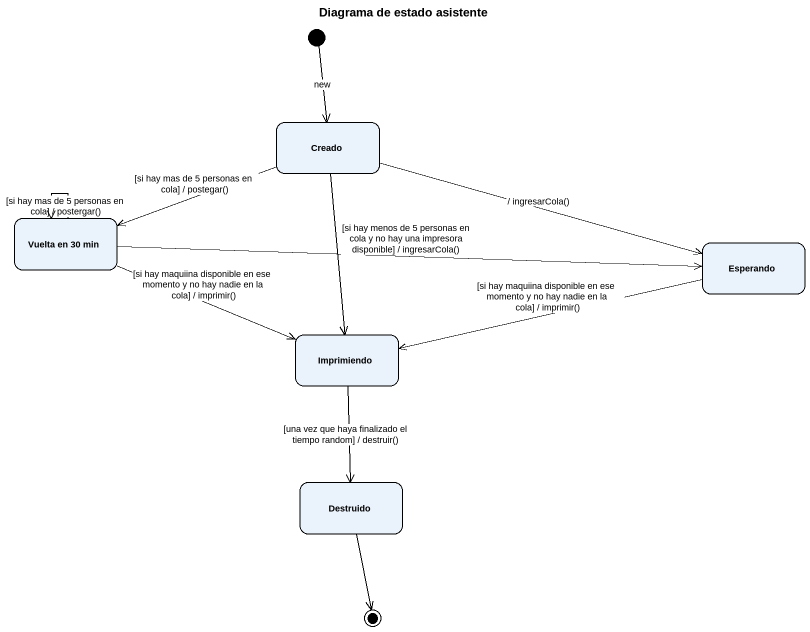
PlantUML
@startuml
title Diagrama de estado asistente
hide empty description
state Creado
state "Vuelta en 30 min" as Vuelta_en_30_min
state Esperando
state Imprimiendo
state Destruido
[*] --> Creado : new
Creado -left-> Vuelta_en_30_min : [si hay mas de 5 personas en cola] / postegar()
Creado -right-> Esperando : / ingresarCola()
Creado --> Imprimiendo
Vuelta_en_30_min --> Vuelta_en_30_min : [si hay mas de 5 personas en cola] / postergar()
Vuelta_en_30_min -right-> Esperando : [si hay menos de 5 personas en cola y no hay una impresora disponible] / ingresarCola()
Vuelta_en_30_min -right-> Imprimiendo : [si hay maquiina disponible en ese momento y no hay nadie en la cola] / imprimir()
Esperando -left-> Imprimiendo : [si hay maquiina disponible en ese momento y no hay nadie en la cola] / imprimir()
Imprimiendo --> Destruido : [una vez que haya finalizado el tiempo random] / destruir()
Destruido --> [*]
@enduml
